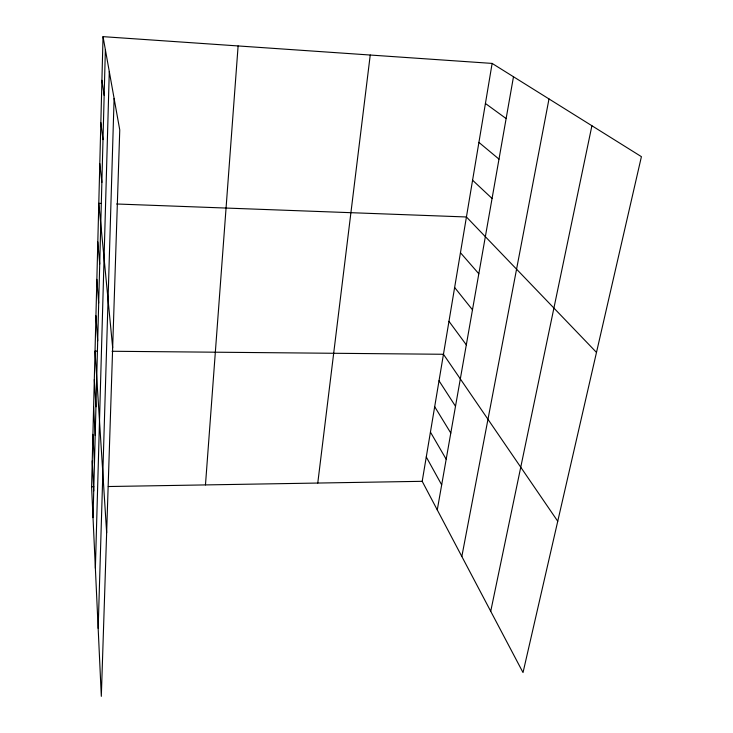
<?xml version="1.0" encoding="UTF-8"?>
<svg xmlns="http://www.w3.org/2000/svg" width="733" height="733" viewBox="0 0 733 733"><rect width="100%" height="100%" fill="white"/><g stroke="black" fill="none" stroke-linecap="round" stroke-linejoin="round"><path stroke-width="1.1" d="M103.032 36.65L119.754 129.933L101.319 696.35L91.588 486.813L103.032 36.65L492.127 63.414L641.412 156.66L523.023 672.564L422.199 481.315L492.127 63.414M93.027 517.635L105.369 49.679M95.372 568.249L109.29 71.577M98.167 628.364L114.101 98.424M205.469 484.916L238.115 45.941M317.774 483.047L370.238 55.03M437.271 509.902L513.485 76.754M461.836 556.494L548.999 98.937M490.725 611.295L591.907 125.737M91.588 486.813L93.815 486.776M108.282 486.529L422.199 481.315M97.306 351.125L95.043 351.107L106.652 532.708M112.039 351.263L443.456 354.277L557.749 521.264M101.026 203.417L98.799 203.325L112.671 347.689M116.675 203.994L466.435 216.977L596.488 352.408M485.42 103.481L506.127 118.563M478.915 142.404L498.99 159.125M472.583 180.217L492.072 198.469M460.452 252.72L478.823 273.766M454.634 287.492L472.483 309.812M448.972 321.329L466.316 344.849M439.021 380.775L455.505 406.284M434.687 406.714L450.795 433.056M430.436 432.103L446.186 459.234M426.276 456.971L441.678 484.843M101.924 80.291L104.159 95.4M100.852 122.576L102.996 139.627M99.807 163.569L101.869 182.435M97.819 241.917L99.715 264.063M96.866 279.374L98.68 303.004M95.941 315.758L97.691 340.772M94.319 379.502L95.95 406.815M93.613 407.246L95.189 435.512M92.926 434.367L94.447 463.531M92.248 460.883L93.732 490.899"/></g></svg>
